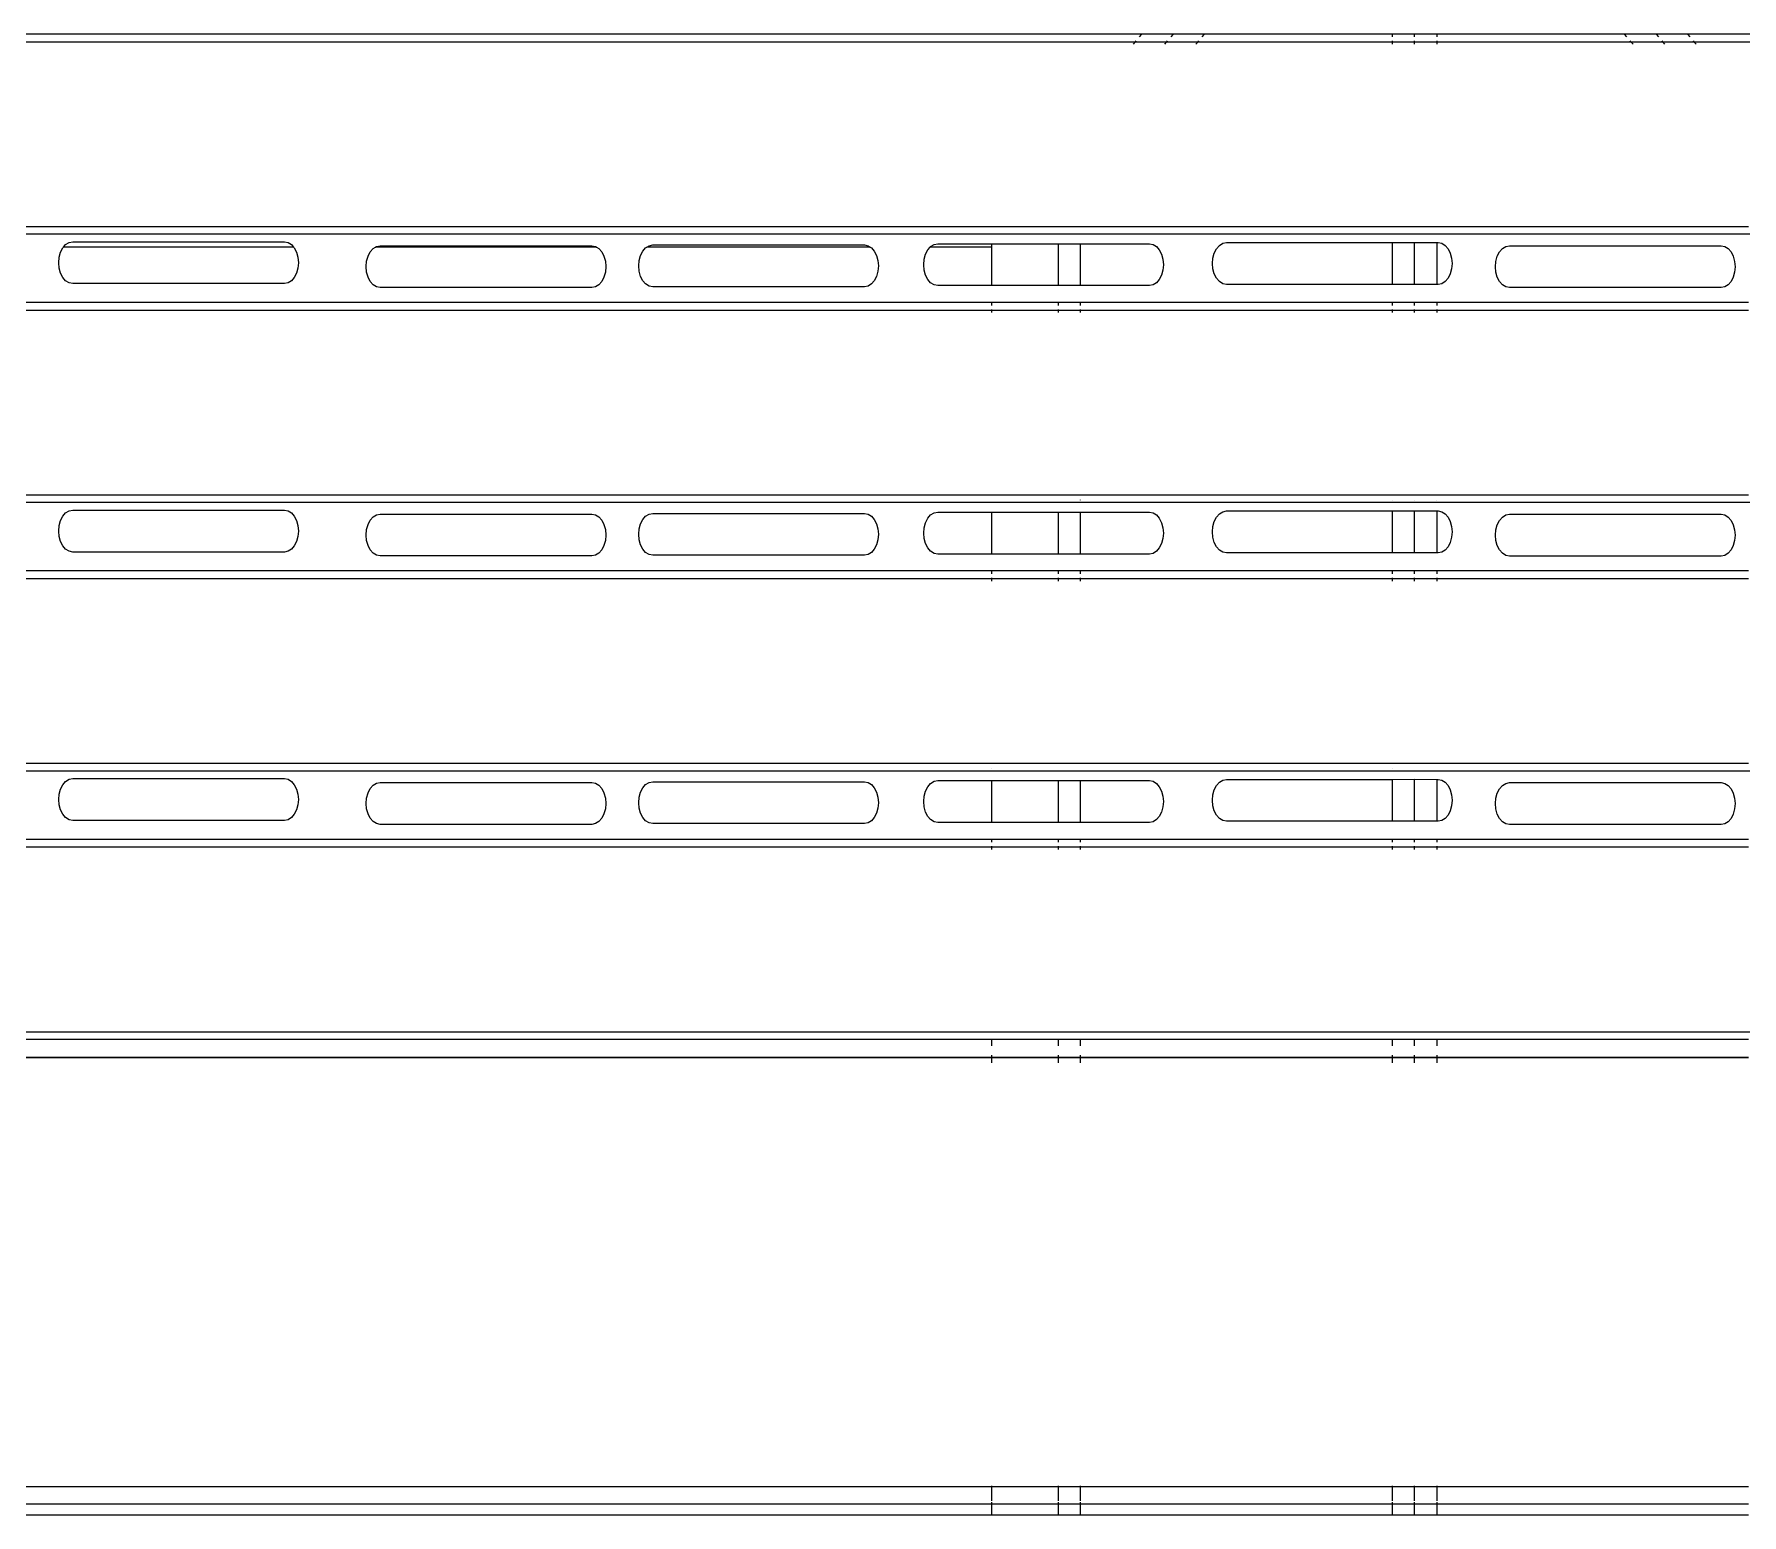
# Model space of a CAD drawing. Header units: inches. Extents: x 236662 to 497023, y -248575 to 81795.
# Drawn here: x 284865.9 to 285223.6, y -238457.7 to -238147.7 of the extents above; entities that cross this region are included whole.
import ezdxf

# ---------------------------------------------------------------- set-up
doc = ezdxf.new("R2010")
doc.units = ezdxf.units.IN
doc.header["$LTSCALE"] = 10
doc.header["$MEASUREMENT"] = 0
doc.layers.add('04. HP_CUA', color=153, linetype='Continuous')

msp = doc.modelspace()

# ---------------------------------------------------------------- linework, layer by layer
at = {"layer": '04. HP_CUA'}
for p, q in [((285097.87, -238147.69), (284615.2, -238147.69)), ((285097.87, -238147.69), (285097.37, -238148.28)), ((285104.47, -238147.69), (285097.87, -238147.69)), ((285104.47, -238147.69), (285103.97, -238148.28)), ((285111.07, -238147.69), (285104.47, -238147.69)), ((285110.57, -238148.28), (285111.07, -238147.69)), ((285150.38, -238147.69), (285111.07, -238147.69)), ((285150.38, -238147.69), (285150.38, -238148.28)), ((285155.04, -238147.69), (285150.38, -238147.69)), ((285155.04, -238148.28), (285155.04, -238147.69)), ((285159.71, -238147.69), (285155.04, -238147.69)), ((285159.71, -238147.69), (285159.71, -238148.28)), ((285199.02, -238147.69), (285159.71, -238147.69)), ((285199.52, -238148.28), (285199.02, -238147.69)), ((285205.62, -238147.69), (285199.02, -238147.69)), ((285205.62, -238147.69), (285206.12, -238148.28)), ((285212.21, -238147.69), (285205.62, -238147.69)), ((285212.21, -238147.69), (285212.71, -238148.28)), ((285694.89, -238147.69), (285212.21, -238147.69)), ((285096.46, -238149.35), (284616.62, -238149.35)), ((285096.46, -238149.35), (285096.08, -238149.79)), ((285096.66, -238149.11), (285096.46, -238149.35)), ((285103.05, -238149.35), (285096.46, -238149.35)), ((285103.05, -238149.35), (285102.68, -238149.79)), ((285103.26, -238149.11), (285103.05, -238149.35)), ((285109.65, -238149.35), (285103.05, -238149.35)), ((285109.27, -238149.79), (285109.65, -238149.35)), ((285109.65, -238149.35), (285109.86, -238149.11)), ((285150.38, -238149.35), (285109.65, -238149.35)), ((285150.38, -238149.11), (285150.38, -238149.35)), ((285150.38, -238149.35), (285150.38, -238149.79)), ((285155.04, -238149.35), (285150.38, -238149.35)), ((285155.04, -238149.35), (285155.04, -238149.11)), ((285155.04, -238149.79), (285155.04, -238149.35)), ((285159.71, -238149.35), (285155.04, -238149.35)), ((285159.71, -238149.11), (285159.71, -238149.35)), ((285159.71, -238149.35), (285159.71, -238149.79)), ((285200.44, -238149.35), (285159.71, -238149.35)), ((285200.44, -238149.35), (285200.23, -238149.11)), ((285200.81, -238149.79), (285200.44, -238149.35)), ((285207.03, -238149.35), (285200.44, -238149.35)), ((285206.83, -238149.11), (285207.03, -238149.35)), ((285207.03, -238149.35), (285207.41, -238149.79)), ((285213.63, -238149.35), (285207.03, -238149.35)), ((285213.42, -238149.11), (285213.63, -238149.35)), ((285213.63, -238149.35), (285214.01, -238149.79)), ((285693.47, -238149.35), (285213.63, -238149.35)), ((285066.42, -238187.93), (285066.42, -238188.02)), ((285080.42, -238187.93), (285080.42, -238188.02)), ((285085.08, -238188.02), (285085.08, -238187.93)), ((285150.38, -238187.93), (285150.38, -238188.02)), ((285155.04, -238188.02), (285155.04, -238187.93)), ((285159.71, -238187.93), (285159.71, -238188.02)), ((286988.17, -238189.57), (284510.5, -238189.57)), ((285066.42, -238188.02), (284646.65, -238188.02)), ((284872.53, -238191.73), (284873.24, -238191.29)), ((284873.24, -238191.29), (284874, -238191.15)), ((284874, -238191.15), (284918.34, -238191.15)), ((284918.34, -238191.15), (284919.1, -238191.29)), ((284919.1, -238191.29), (284919.81, -238191.73)), ((285054.41, -238191.72), (285055.17, -238191.57)), ((285055.17, -238191.57), (285066.42, -238191.57)), ((285080.42, -238188.02), (285066.42, -238188.02)), ((285066.42, -238191.57), (285066.42, -238192.25)), ((285066.42, -238191.57), (285080.42, -238191.57)), ((285085.08, -238188.02), (285080.42, -238188.02)), ((285080.42, -238191.57), (285080.42, -238200.34)), ((285080.42, -238191.57), (285085.08, -238191.57)), ((285150.38, -238188.02), (285085.08, -238188.02)), ((285085.08, -238200.34), (285085.08, -238191.57)), ((285085.08, -238191.57), (285099.51, -238191.57)), ((285099.51, -238191.57), (285100.27, -238191.72)), ((285114.18, -238191.9), (285114.89, -238191.47)), ((285114.89, -238191.47), (285115.64, -238191.32)), ((285115.64, -238191.32), (285150.38, -238191.32)), ((285155.04, -238188.02), (285150.38, -238188.02)), ((285150.38, -238191.32), (285155.04, -238191.29)), ((285150.38, -238191.32), (285150.38, -238200.08)), ((285159.71, -238188.02), (285155.04, -238188.02)), ((285155.04, -238200.08), (285155.04, -238191.29)), ((285155.04, -238191.29), (285159.71, -238191.32)), ((285225.01, -238188.02), (285159.71, -238188.02)), ((285159.71, -238191.32), (285159.71, -238200.08)), ((285159.71, -238191.32), (285159.98, -238191.32)), ((285159.98, -238191.32), (285160.74, -238191.47)), ((285160.74, -238191.47), (285161.45, -238191.9)), ((284871.07, -238195.53), (284871.17, -238194.39)), ((284871.17, -238194.39), (284871.46, -238193.34)), ((284871.46, -238193.34), (284871.93, -238192.43)), ((284871.93, -238192.43), (284872.09, -238192.25)), ((284872.09, -238192.25), (284872.53, -238191.73)), ((284920.25, -238192.25), (284872.09, -238192.25)), ((284919.81, -238191.73), (284920.25, -238192.25)), ((284920.25, -238192.25), (284920.41, -238192.43)), ((284920.41, -238192.43), (284920.88, -238193.34)), ((284920.88, -238193.34), (284921.17, -238194.39)), ((284921.17, -238194.39), (284921.27, -238195.53)), ((284935.57, -238195.22), (284935.86, -238194.17)), ((284935.86, -238194.17), (284936.33, -238193.26)), ((284936.33, -238193.26), (284936.94, -238192.56)), ((284936.94, -238192.56), (284937.45, -238192.25)), ((284937.45, -238192.25), (284937.64, -238192.12)), ((284983.7, -238192.25), (284937.45, -238192.25)), ((284937.64, -238192.12), (284938.4, -238191.98)), ((284938.4, -238191.98), (284982.74, -238191.98)), ((284982.74, -238191.98), (284983.5, -238192.12)), ((284983.5, -238192.12), (284983.7, -238192.25)), ((284983.7, -238192.25), (284984.21, -238192.56)), ((284984.21, -238192.56), (284984.81, -238193.26)), ((284984.81, -238193.26), (284985.28, -238194.17)), ((284985.28, -238194.17), (284985.57, -238195.22)), ((284992.55, -238196.2), (284992.65, -238195.06)), ((284992.65, -238195.06), (284992.94, -238194.01)), ((284992.94, -238194.01), (284993.41, -238193.1)), ((284993.41, -238193.1), (284994.01, -238192.4)), ((284994.01, -238192.4), (284994.27, -238192.25)), ((284994.27, -238192.25), (284994.72, -238191.97)), ((285041.03, -238192.25), (284994.27, -238192.25)), ((284994.72, -238191.97), (284995.48, -238191.82)), ((284995.48, -238191.82), (285039.82, -238191.82)), ((285039.82, -238191.82), (285040.58, -238191.97)), ((285040.58, -238191.97), (285041.03, -238192.25)), ((285041.03, -238192.25), (285041.29, -238192.4)), ((285041.29, -238192.4), (285041.89, -238193.1)), ((285041.89, -238193.1), (285042.36, -238194.01)), ((285042.36, -238194.01), (285042.65, -238195.06)), ((285042.65, -238195.06), (285042.75, -238196.2)), ((285052.24, -238195.96), (285052.34, -238194.82)), ((285052.34, -238194.82), (285052.63, -238193.77)), ((285052.63, -238193.77), (285053.1, -238192.86)), ((285053.1, -238192.86), (285053.63, -238192.25)), ((285053.63, -238192.25), (285053.7, -238192.16)), ((285066.42, -238192.25), (285053.63, -238192.25)), ((285053.7, -238192.16), (285054.41, -238191.72)), ((285066.42, -238192.25), (285066.42, -238200.34)), ((285100.27, -238191.72), (285100.97, -238192.16)), ((285100.97, -238192.16), (285101.58, -238192.86)), ((285101.58, -238192.86), (285102.05, -238193.77)), ((285102.05, -238193.77), (285102.34, -238194.82)), ((285102.34, -238194.82), (285102.44, -238195.96)), ((285112.71, -238195.7), (285112.81, -238194.57)), ((285112.81, -238194.57), (285113.1, -238193.51)), ((285113.1, -238193.51), (285113.57, -238192.6)), ((285113.57, -238192.6), (285114.18, -238191.9)), ((285161.45, -238191.9), (285162.06, -238192.6)), ((285162.06, -238192.6), (285162.52, -238193.51)), ((285162.52, -238193.51), (285162.82, -238194.57)), ((285162.82, -238194.57), (285162.92, -238195.7)), ((285172.09, -238195.25), (285172.38, -238194.19)), ((285172.38, -238194.19), (285172.85, -238193.28)), ((285172.85, -238193.28), (285173.45, -238192.59)), ((285173.45, -238192.59), (285174.16, -238192.15)), ((285174.16, -238192.15), (285174.92, -238192)), ((285174.92, -238192), (285219.26, -238192)), ((285219.26, -238192), (285220.02, -238192.15)), ((285220.02, -238192.15), (285220.72, -238192.59)), ((285220.72, -238192.59), (285221.33, -238193.28)), ((285221.33, -238193.28), (285221.8, -238194.19)), ((285221.8, -238194.19), (285222.09, -238195.25)), ((284871.17, -238196.66), (284871.07, -238195.53)), ((284871.46, -238197.72), (284871.17, -238196.66)), ((284871.93, -238198.63), (284871.46, -238197.72)), ((284872.53, -238199.32), (284871.93, -238198.63)), ((284920.41, -238198.63), (284919.81, -238199.32)), ((284920.88, -238197.72), (284920.41, -238198.63)), ((284921.17, -238196.66), (284920.88, -238197.72)), ((284921.27, -238195.53), (284921.17, -238196.66)), ((284935.47, -238196.36), (284935.57, -238195.22)), ((284935.57, -238197.49), (284935.47, -238196.36)), ((284935.86, -238198.55), (284935.57, -238197.49)), ((284936.33, -238199.46), (284935.86, -238198.55)), ((284985.28, -238198.55), (284984.81, -238199.46)), ((284985.57, -238197.49), (284985.28, -238198.55)), ((284985.57, -238195.22), (284985.67, -238196.36)), ((284985.67, -238196.36), (284985.57, -238197.49)), ((284992.65, -238197.33), (284992.55, -238196.2)), ((284992.94, -238198.39), (284992.65, -238197.33)), ((284993.41, -238199.3), (284992.94, -238198.39)), ((285042.36, -238198.39), (285041.89, -238199.3)), ((285042.65, -238197.33), (285042.36, -238198.39)), ((285042.75, -238196.2), (285042.65, -238197.33)), ((285052.34, -238197.09), (285052.24, -238195.96)), ((285052.63, -238198.15), (285052.34, -238197.09)), ((285053.1, -238199.06), (285052.63, -238198.15)), ((285102.05, -238198.15), (285101.58, -238199.06)), ((285102.34, -238197.09), (285102.05, -238198.15)), ((285102.44, -238195.96), (285102.34, -238197.09)), ((285112.81, -238196.83), (285112.71, -238195.7)), ((285113.1, -238197.89), (285112.81, -238196.83)), ((285113.57, -238198.8), (285113.1, -238197.89)), ((285162.52, -238197.89), (285162.06, -238198.8)), ((285162.82, -238196.83), (285162.52, -238197.89)), ((285162.92, -238195.7), (285162.82, -238196.83)), ((285171.99, -238196.38), (285172.09, -238195.25)), ((285172.09, -238197.52), (285171.99, -238196.38)), ((285172.38, -238198.57), (285172.09, -238197.52)), ((285172.85, -238199.48), (285172.38, -238198.57)), ((285221.8, -238198.57), (285221.33, -238199.48)), ((285222.09, -238197.52), (285221.8, -238198.57)), ((285222.09, -238195.25), (285222.19, -238196.38)), ((285222.19, -238196.38), (285222.09, -238197.52)), ((284873.24, -238199.76), (284872.53, -238199.32)), ((284874, -238199.91), (284873.24, -238199.76)), ((284918.34, -238199.91), (284874, -238199.91)), ((284919.1, -238199.76), (284918.34, -238199.91)), ((284919.81, -238199.32), (284919.1, -238199.76)), ((284936.94, -238200.15), (284936.33, -238199.46)), ((284937.64, -238200.59), (284936.94, -238200.15)), ((284938.4, -238200.74), (284937.64, -238200.59)), ((284982.74, -238200.74), (284938.4, -238200.74)), ((284983.5, -238200.59), (284982.74, -238200.74)), ((284984.21, -238200.15), (284983.5, -238200.59)), ((284984.81, -238199.46), (284984.21, -238200.15)), ((284994.01, -238199.99), (284993.41, -238199.3)), ((284994.72, -238200.43), (284994.01, -238199.99)), ((284995.48, -238200.58), (284994.72, -238200.43)), ((285039.82, -238200.58), (284995.48, -238200.58)), ((285040.58, -238200.43), (285039.82, -238200.58)), ((285041.29, -238199.99), (285040.58, -238200.43)), ((285041.89, -238199.3), (285041.29, -238199.99)), ((285053.7, -238199.75), (285053.1, -238199.06)), ((285054.41, -238200.19), (285053.7, -238199.75)), ((285055.17, -238200.34), (285054.41, -238200.19)), ((285066.42, -238200.34), (285055.17, -238200.34)), ((285080.42, -238200.34), (285066.42, -238200.34)), ((285085.08, -238200.34), (285080.42, -238200.34)), ((285099.51, -238200.34), (285085.08, -238200.34)), ((285100.27, -238200.19), (285099.51, -238200.34)), ((285100.97, -238199.75), (285100.27, -238200.19)), ((285101.58, -238199.06), (285100.97, -238199.75)), ((285114.18, -238199.5), (285113.57, -238198.8)), ((285114.89, -238199.93), (285114.18, -238199.5)), ((285115.64, -238200.08), (285114.89, -238199.93)), ((285150.38, -238200.08), (285115.64, -238200.08)), ((285155.04, -238200.08), (285150.38, -238200.08)), ((285159.71, -238200.08), (285155.04, -238200.08)), ((285159.98, -238200.08), (285159.71, -238200.08)), ((285160.74, -238199.93), (285159.98, -238200.08)), ((285161.45, -238199.5), (285160.74, -238199.93)), ((285162.06, -238198.8), (285161.45, -238199.5)), ((285173.45, -238200.18), (285172.85, -238199.48)), ((285174.16, -238200.61), (285173.45, -238200.18)), ((285174.92, -238200.76), (285174.16, -238200.61)), ((285219.26, -238200.76), (285174.92, -238200.76)), ((285220.02, -238200.61), (285219.26, -238200.76)), ((285220.72, -238200.18), (285220.02, -238200.61)), ((285221.33, -238199.48), (285220.72, -238200.18)), ((285066.42, -238203.88), (284646.65, -238203.88)), ((285066.42, -238205.54), (284646.65, -238205.54)), ((285066.42, -238203.88), (285066.42, -238204.47)), ((285080.42, -238203.88), (285066.42, -238203.88)), ((285066.42, -238205.3), (285066.42, -238205.54)), ((285066.42, -238205.54), (285066.42, -238205.98)), ((285080.42, -238205.54), (285066.42, -238205.54)), ((285080.42, -238203.88), (285080.42, -238204.47)), ((285085.08, -238203.88), (285080.42, -238203.88)), ((285080.42, -238205.3), (285080.42, -238205.54)), ((285080.42, -238205.54), (285080.42, -238205.98)), ((285085.08, -238205.54), (285080.42, -238205.54)), ((285085.08, -238204.47), (285085.08, -238203.88)), ((285150.38, -238203.88), (285085.08, -238203.88)), ((285085.08, -238205.54), (285085.08, -238205.3)), ((285085.08, -238205.98), (285085.08, -238205.54)), ((285150.38, -238205.54), (285085.08, -238205.54)), ((285150.38, -238203.88), (285150.38, -238204.47)), ((285155.04, -238203.88), (285150.38, -238203.88)), ((285150.38, -238205.3), (285150.38, -238205.54)), ((285150.38, -238205.54), (285150.38, -238205.98)), ((285155.04, -238205.54), (285150.38, -238205.54)), ((285155.04, -238204.47), (285155.04, -238203.88)), ((285159.71, -238203.88), (285155.04, -238203.88)), ((285155.04, -238205.54), (285155.04, -238205.3)), ((285155.04, -238205.98), (285155.04, -238205.54)), ((285159.71, -238205.54), (285155.04, -238205.54)), ((285159.71, -238203.88), (285159.71, -238204.47)), ((285225.01, -238203.88), (285159.71, -238203.88)), ((285159.71, -238205.3), (285159.71, -238205.54)), ((285159.71, -238205.54), (285159.71, -238205.98)), ((285225.01, -238205.54), (285159.71, -238205.54)), ((285066.42, -238244.21), (284646.65, -238244.21)), ((285066.42, -238244.12), (285066.42, -238244.21)), ((285080.42, -238244.21), (285066.42, -238244.21)), ((285080.42, -238244.12), (285080.42, -238244.21)), ((285085.08, -238244.21), (285080.42, -238244.21)), ((285085.08, -238244.21), (285085.08, -238244.12)), ((285150.38, -238244.21), (285085.08, -238244.21)), ((285085.08, -238245.22), (285085.08, -238245.19)), ((285150.38, -238244.12), (285150.38, -238244.21)), ((285155.04, -238244.21), (285150.38, -238244.21)), ((285155.04, -238244.21), (285155.04, -238244.12)), ((285159.71, -238244.21), (285155.04, -238244.21)), ((285159.71, -238244.12), (285159.71, -238244.21)), ((285225.01, -238244.21), (285159.71, -238244.21)), ((286988.17, -238245.76), (284510.5, -238245.76)), ((284871.46, -238249.53), (284871.93, -238248.62)), ((284871.93, -238248.62), (284872.53, -238247.92)), ((284872.53, -238247.92), (284873.24, -238247.48)), ((284873.24, -238247.48), (284874, -238247.34)), ((284874, -238247.34), (284918.34, -238247.34)), ((284918.34, -238247.34), (284919.1, -238247.48)), ((284919.1, -238247.48), (284919.81, -238247.92)), ((284919.81, -238247.92), (284920.41, -238248.62)), ((284920.41, -238248.62), (284920.88, -238249.53)), ((284936.33, -238249.45), (284936.94, -238248.75)), ((284936.94, -238248.75), (284937.64, -238248.31)), ((284937.64, -238248.31), (284938.4, -238248.17)), ((284938.4, -238248.17), (284982.74, -238248.17)), ((284982.74, -238248.17), (284983.5, -238248.31)), ((284983.5, -238248.31), (284984.21, -238248.75)), ((284984.21, -238248.75), (284984.81, -238249.45)), ((284993.41, -238249.29), (284994.01, -238248.59)), ((284994.01, -238248.59), (284994.72, -238248.16)), ((284994.72, -238248.16), (284995.48, -238248.01)), ((284995.48, -238248.01), (285039.82, -238248.01)), ((285039.82, -238248.01), (285040.58, -238248.16)), ((285040.58, -238248.16), (285041.29, -238248.59)), ((285041.29, -238248.59), (285041.89, -238249.29)), ((285053.1, -238249.05), (285053.7, -238248.35)), ((285053.7, -238248.35), (285054.41, -238247.91)), ((285054.41, -238247.91), (285055.17, -238247.76)), ((285055.17, -238247.76), (285066.42, -238247.76)), ((285066.42, -238247.76), (285066.42, -238256.53)), ((285066.42, -238247.76), (285080.42, -238247.76)), ((285080.42, -238247.76), (285080.42, -238256.53)), ((285080.42, -238247.76), (285085.08, -238247.76)), ((285085.08, -238256.53), (285085.08, -238247.76)), ((285085.08, -238247.76), (285099.51, -238247.76)), ((285099.51, -238247.76), (285100.27, -238247.91)), ((285100.27, -238247.91), (285100.97, -238248.35)), ((285100.97, -238248.35), (285101.58, -238249.05)), ((285113.1, -238249.7), (285113.57, -238248.79)), ((285113.57, -238248.79), (285114.18, -238248.09)), ((285114.18, -238248.09), (285114.89, -238247.66)), ((285114.89, -238247.66), (285115.64, -238247.51)), ((285115.64, -238247.51), (285150.38, -238247.51)), ((285150.38, -238245.3), (285150.38, -238245.33)), ((285150.38, -238247.51), (285150.38, -238256.27)), ((285150.38, -238247.51), (285155.04, -238247.51)), ((285155.04, -238245.33), (285155.04, -238245.31)), ((285155.04, -238256.27), (285155.04, -238247.51)), ((285155.04, -238247.51), (285159.71, -238247.51)), ((285159.71, -238245.31), (285159.71, -238245.34)), ((285159.71, -238247.51), (285159.71, -238256.27)), ((285159.71, -238247.51), (285159.98, -238247.51)), ((285159.98, -238247.51), (285160.74, -238247.66)), ((285160.74, -238247.66), (285161.45, -238248.09)), ((285161.45, -238248.09), (285162.06, -238248.79)), ((285162.06, -238248.79), (285162.52, -238249.7)), ((285172.85, -238249.47), (285173.45, -238248.78)), ((285173.45, -238248.78), (285174.16, -238248.34)), ((285174.16, -238248.34), (285174.92, -238248.19)), ((285174.92, -238248.19), (285219.26, -238248.19)), ((285219.26, -238248.19), (285220.02, -238248.34)), ((285220.02, -238248.34), (285220.72, -238248.78)), ((285220.72, -238248.78), (285221.33, -238249.47)), ((284871.07, -238251.72), (284871.17, -238250.58)), ((284871.17, -238252.85), (284871.07, -238251.72)), ((284871.17, -238250.58), (284871.46, -238249.53)), ((284920.88, -238249.53), (284921.17, -238250.58)), ((284921.17, -238250.58), (284921.27, -238251.72)), ((284921.27, -238251.72), (284921.17, -238252.85)), ((284935.47, -238252.55), (284935.57, -238251.41)), ((284935.57, -238251.41), (284935.86, -238250.36)), ((284935.86, -238250.36), (284936.33, -238249.45)), ((284984.81, -238249.45), (284985.28, -238250.36)), ((284985.28, -238250.36), (284985.57, -238251.41)), ((284985.57, -238251.41), (284985.67, -238252.55)), ((284992.55, -238252.39), (284992.65, -238251.25)), ((284992.65, -238253.52), (284992.55, -238252.39)), ((284992.65, -238251.25), (284992.94, -238250.2)), ((284992.94, -238250.2), (284993.41, -238249.29)), ((285041.89, -238249.29), (285042.36, -238250.2)), ((285042.36, -238250.2), (285042.65, -238251.25)), ((285042.65, -238251.25), (285042.75, -238252.39)), ((285042.75, -238252.39), (285042.65, -238253.52)), ((285052.24, -238252.15), (285052.34, -238251.01)), ((285052.34, -238253.28), (285052.24, -238252.15)), ((285052.34, -238251.01), (285052.63, -238249.96)), ((285052.63, -238249.96), (285053.1, -238249.05)), ((285101.58, -238249.05), (285102.05, -238249.96)), ((285102.05, -238249.96), (285102.34, -238251.01)), ((285102.34, -238251.01), (285102.44, -238252.15)), ((285102.44, -238252.15), (285102.34, -238253.28)), ((285112.71, -238251.89), (285112.81, -238250.76)), ((285112.81, -238253.02), (285112.71, -238251.89)), ((285112.81, -238250.76), (285113.1, -238249.7)), ((285162.52, -238249.7), (285162.82, -238250.76)), ((285162.82, -238250.76), (285162.92, -238251.89)), ((285162.92, -238251.89), (285162.82, -238253.02)), ((285171.99, -238252.57), (285172.09, -238251.44)), ((285172.09, -238251.44), (285172.38, -238250.38)), ((285172.38, -238250.38), (285172.85, -238249.47)), ((285221.33, -238249.47), (285221.8, -238250.38)), ((285221.8, -238250.38), (285222.09, -238251.44)), ((285222.09, -238251.44), (285222.19, -238252.57)), ((284871.46, -238253.91), (284871.17, -238252.85)), ((284871.93, -238254.82), (284871.46, -238253.91)), ((284872.53, -238255.51), (284871.93, -238254.82)), ((284873.24, -238255.95), (284872.53, -238255.51)), ((284874, -238256.1), (284873.24, -238255.95)), ((284919.1, -238255.95), (284918.34, -238256.1)), ((284919.81, -238255.51), (284919.1, -238255.95)), ((284920.41, -238254.82), (284919.81, -238255.51)), ((284920.88, -238253.91), (284920.41, -238254.82)), ((284921.17, -238252.85), (284920.88, -238253.91)), ((284935.57, -238253.68), (284935.47, -238252.55)), ((284935.86, -238254.74), (284935.57, -238253.68)), ((284936.33, -238255.65), (284935.86, -238254.74)), ((284936.94, -238256.34), (284936.33, -238255.65)), ((284984.81, -238255.65), (284984.21, -238256.34)), ((284985.28, -238254.74), (284984.81, -238255.65)), ((284985.57, -238253.68), (284985.28, -238254.74)), ((284985.67, -238252.55), (284985.57, -238253.68)), ((284992.94, -238254.58), (284992.65, -238253.52)), ((284993.41, -238255.49), (284992.94, -238254.58)), ((284994.01, -238256.18), (284993.41, -238255.49)), ((285041.89, -238255.49), (285041.29, -238256.18)), ((285042.36, -238254.58), (285041.89, -238255.49)), ((285042.65, -238253.52), (285042.36, -238254.58)), ((285052.63, -238254.34), (285052.34, -238253.28)), ((285053.1, -238255.25), (285052.63, -238254.34)), ((285053.7, -238255.94), (285053.1, -238255.25)), ((285054.41, -238256.38), (285053.7, -238255.94)), ((285100.97, -238255.94), (285100.27, -238256.38)), ((285101.58, -238255.25), (285100.97, -238255.94)), ((285102.05, -238254.34), (285101.58, -238255.25)), ((285102.34, -238253.28), (285102.05, -238254.34)), ((285113.1, -238254.08), (285112.81, -238253.02)), ((285113.57, -238254.99), (285113.1, -238254.08)), ((285114.18, -238255.69), (285113.57, -238254.99)), ((285114.89, -238256.12), (285114.18, -238255.69)), ((285161.45, -238255.69), (285160.74, -238256.12)), ((285162.06, -238254.99), (285161.45, -238255.69)), ((285162.52, -238254.08), (285162.06, -238254.99)), ((285162.82, -238253.02), (285162.52, -238254.08)), ((285172.09, -238253.71), (285171.99, -238252.57)), ((285172.38, -238254.76), (285172.09, -238253.71)), ((285172.85, -238255.67), (285172.38, -238254.76)), ((285173.45, -238256.37), (285172.85, -238255.67)), ((285221.33, -238255.67), (285220.72, -238256.37)), ((285221.8, -238254.76), (285221.33, -238255.67)), ((285222.09, -238253.71), (285221.8, -238254.76)), ((285222.19, -238252.57), (285222.09, -238253.71)), ((284918.34, -238256.1), (284874, -238256.1)), ((284937.64, -238256.78), (284936.94, -238256.34)), ((284938.4, -238256.93), (284937.64, -238256.78)), ((284982.74, -238256.93), (284938.4, -238256.93)), ((284983.5, -238256.78), (284982.74, -238256.93)), ((284984.21, -238256.34), (284983.5, -238256.78)), ((284994.72, -238256.62), (284994.01, -238256.18)), ((284995.48, -238256.77), (284994.72, -238256.62)), ((285039.82, -238256.77), (284995.48, -238256.77)), ((285040.58, -238256.62), (285039.82, -238256.77)), ((285041.29, -238256.18), (285040.58, -238256.62)), ((285055.17, -238256.53), (285054.41, -238256.38)), ((285066.42, -238256.53), (285055.17, -238256.53)), ((285080.42, -238256.53), (285066.42, -238256.53)), ((285085.08, -238256.53), (285080.42, -238256.53)), ((285099.51, -238256.53), (285085.08, -238256.53)), ((285100.27, -238256.38), (285099.51, -238256.53)), ((285115.64, -238256.27), (285114.89, -238256.12)), ((285150.38, -238256.27), (285115.64, -238256.27)), ((285155.04, -238256.27), (285150.38, -238256.27)), ((285159.71, -238256.27), (285155.04, -238256.27)), ((285159.98, -238256.27), (285159.71, -238256.27)), ((285160.74, -238256.12), (285159.98, -238256.27)), ((285174.16, -238256.8), (285173.45, -238256.37)), ((285174.92, -238256.95), (285174.16, -238256.8)), ((285219.26, -238256.95), (285174.92, -238256.95)), ((285220.02, -238256.8), (285219.26, -238256.95)), ((285220.72, -238256.37), (285220.02, -238256.8)), ((285066.42, -238260.07), (284646.65, -238260.07)), ((285066.42, -238261.73), (284646.65, -238261.73)), ((285066.42, -238260.07), (285066.42, -238260.66)), ((285080.42, -238260.07), (285066.42, -238260.07)), ((285066.42, -238261.49), (285066.42, -238261.73)), ((285066.42, -238261.73), (285066.42, -238262.17)), ((285080.42, -238261.73), (285066.42, -238261.73)), ((285080.42, -238260.07), (285080.42, -238260.66)), ((285085.08, -238260.07), (285080.42, -238260.07)), ((285080.42, -238261.49), (285080.42, -238261.73)), ((285080.42, -238261.73), (285080.42, -238262.17)), ((285085.08, -238261.73), (285080.42, -238261.73)), ((285085.08, -238260.66), (285085.08, -238260.07)), ((285150.38, -238260.07), (285085.08, -238260.07)), ((285085.08, -238261.73), (285085.08, -238261.49)), ((285085.08, -238262.17), (285085.08, -238261.73)), ((285150.38, -238261.73), (285085.08, -238261.73)), ((285150.38, -238260.07), (285150.38, -238260.66)), ((285155.04, -238260.07), (285150.38, -238260.07)), ((285150.38, -238261.49), (285150.38, -238261.73)), ((285150.38, -238261.73), (285150.38, -238262.17)), ((285155.04, -238261.73), (285150.38, -238261.73)), ((285155.04, -238260.66), (285155.04, -238260.07)), ((285159.71, -238260.07), (285155.04, -238260.07)), ((285155.04, -238261.73), (285155.04, -238261.49)), ((285155.04, -238262.17), (285155.04, -238261.73)), ((285159.71, -238261.73), (285155.04, -238261.73)), ((285159.71, -238260.07), (285159.71, -238260.66)), ((285225.01, -238260.07), (285159.71, -238260.07)), ((285159.71, -238261.49), (285159.71, -238261.73)), ((285159.71, -238261.73), (285159.71, -238262.17)), ((285225.01, -238261.73), (285159.71, -238261.73)), ((286988.17, -238301.95), (284510.5, -238301.95)), ((285066.42, -238300.4), (284646.65, -238300.4)), ((285066.42, -238300.31), (285066.42, -238300.4)), ((285080.42, -238300.4), (285066.42, -238300.4)), ((285066.42, -238301.48), (285066.42, -238301.51)), ((285080.42, -238300.31), (285080.42, -238300.4)), ((285085.08, -238300.4), (285080.42, -238300.4)), ((285085.08, -238300.4), (285085.08, -238300.31)), ((285150.38, -238300.4), (285085.08, -238300.4)), ((285150.38, -238300.31), (285150.38, -238300.4)), ((285155.04, -238300.4), (285150.38, -238300.4)), ((285150.38, -238301.49), (285150.38, -238301.52)), ((285155.04, -238300.4), (285155.04, -238300.31)), ((285159.71, -238300.4), (285155.04, -238300.4)), ((285159.71, -238300.31), (285159.71, -238300.4)), ((285225.01, -238300.4), (285159.71, -238300.4)), ((284871.17, -238306.77), (284871.46, -238305.72)), ((284871.46, -238305.72), (284871.93, -238304.81)), ((284871.93, -238304.81), (284872.53, -238304.11)), ((284872.53, -238304.11), (284873.24, -238303.67)), ((284873.24, -238303.67), (284874, -238303.53)), ((284874, -238303.53), (284918.34, -238303.53)), ((284918.34, -238303.53), (284919.1, -238303.67)), ((284919.1, -238303.67), (284919.81, -238304.11)), ((284919.81, -238304.11), (284920.41, -238304.81)), ((284920.41, -238304.81), (284920.88, -238305.72)), ((284920.88, -238305.72), (284921.17, -238306.77)), ((284935.86, -238306.55), (284936.33, -238305.64)), ((284936.33, -238305.64), (284936.94, -238304.94)), ((284936.94, -238304.94), (284937.64, -238304.5)), ((284937.64, -238304.5), (284938.4, -238304.36)), ((284938.4, -238304.36), (284982.74, -238304.36)), ((284982.74, -238304.36), (284983.5, -238304.5)), ((284983.5, -238304.5), (284984.21, -238304.94)), ((284984.21, -238304.94), (284984.81, -238305.64)), ((284984.81, -238305.64), (284985.28, -238306.55)), ((284992.94, -238306.39), (284993.41, -238305.48)), ((284993.41, -238305.48), (284994.01, -238304.78)), ((284994.01, -238304.78), (284994.72, -238304.35)), ((284994.72, -238304.35), (284995.48, -238304.2)), ((284995.48, -238304.2), (285039.82, -238304.2)), ((285039.82, -238304.2), (285040.58, -238304.35)), ((285040.58, -238304.35), (285041.29, -238304.78)), ((285041.29, -238304.78), (285041.89, -238305.48)), ((285041.89, -238305.48), (285042.36, -238306.39)), ((285052.63, -238306.15), (285053.1, -238305.24)), ((285053.1, -238305.24), (285053.7, -238304.54)), ((285053.7, -238304.54), (285054.41, -238304.1)), ((285054.41, -238304.1), (285055.17, -238303.95)), ((285055.17, -238303.95), (285066.42, -238303.95)), ((285066.42, -238303.95), (285066.42, -238312.72)), ((285066.42, -238303.95), (285080.42, -238303.95)), ((285080.42, -238303.95), (285080.42, -238312.72)), ((285080.42, -238303.95), (285085.08, -238303.95)), ((285085.08, -238312.72), (285085.08, -238303.95)), ((285085.08, -238303.95), (285099.51, -238303.95)), ((285099.51, -238303.95), (285100.27, -238304.1)), ((285100.27, -238304.1), (285100.97, -238304.54)), ((285100.97, -238304.54), (285101.58, -238305.24)), ((285101.58, -238305.24), (285102.05, -238306.15)), ((285112.81, -238306.95), (285113.1, -238305.89)), ((285113.1, -238305.89), (285113.57, -238304.98)), ((285113.57, -238304.98), (285114.18, -238304.28)), ((285114.18, -238304.28), (285114.89, -238303.85)), ((285114.89, -238303.85), (285115.64, -238303.7)), ((285115.64, -238303.7), (285150.38, -238303.7)), ((285150.38, -238303.7), (285155.04, -238303.67)), ((285150.38, -238303.7), (285150.38, -238312.46)), ((285155.04, -238312.46), (285155.04, -238303.67)), ((285155.04, -238303.67), (285159.71, -238303.7)), ((285159.71, -238303.7), (285159.71, -238312.46)), ((285159.71, -238303.7), (285159.98, -238303.7)), ((285159.98, -238303.7), (285160.74, -238303.85)), ((285160.74, -238303.85), (285161.45, -238304.28)), ((285161.45, -238304.28), (285162.06, -238304.98)), ((285162.06, -238304.98), (285162.52, -238305.89)), ((285162.52, -238305.89), (285162.82, -238306.95)), ((285172.38, -238306.57), (285172.85, -238305.66)), ((285172.85, -238305.66), (285173.45, -238304.97)), ((285173.45, -238304.97), (285174.16, -238304.53)), ((285174.16, -238304.53), (285174.92, -238304.38)), ((285174.92, -238304.38), (285219.26, -238304.38)), ((285219.26, -238304.38), (285220.02, -238304.53)), ((285220.02, -238304.53), (285220.72, -238304.97)), ((285220.72, -238304.97), (285221.33, -238305.66)), ((285221.33, -238305.66), (285221.8, -238306.57)), ((284871.07, -238307.91), (284871.17, -238306.77)), ((284871.17, -238309.04), (284871.07, -238307.91)), ((284871.46, -238310.1), (284871.17, -238309.04)), ((284921.17, -238309.04), (284920.88, -238310.1)), ((284921.17, -238306.77), (284921.27, -238307.91)), ((284921.27, -238307.91), (284921.17, -238309.04)), ((284935.47, -238308.74), (284935.57, -238307.6)), ((284935.57, -238309.87), (284935.47, -238308.74)), ((284935.57, -238307.6), (284935.86, -238306.55)), ((284985.28, -238306.55), (284985.57, -238307.6)), ((284985.57, -238307.6), (284985.67, -238308.74)), ((284985.67, -238308.74), (284985.57, -238309.87)), ((284992.55, -238308.58), (284992.65, -238307.44)), ((284992.65, -238309.71), (284992.55, -238308.58)), ((284992.65, -238307.44), (284992.94, -238306.39)), ((285042.36, -238306.39), (285042.65, -238307.44)), ((285042.65, -238307.44), (285042.75, -238308.58)), ((285042.75, -238308.58), (285042.65, -238309.71)), ((285052.24, -238308.34), (285052.34, -238307.2)), ((285052.34, -238309.47), (285052.24, -238308.34)), ((285052.34, -238307.2), (285052.63, -238306.15)), ((285052.63, -238310.53), (285052.34, -238309.47)), ((285102.05, -238306.15), (285102.34, -238307.2)), ((285102.34, -238309.47), (285102.05, -238310.53)), ((285102.34, -238307.2), (285102.44, -238308.34)), ((285102.44, -238308.34), (285102.34, -238309.47)), ((285112.71, -238308.08), (285112.81, -238306.95)), ((285112.81, -238309.21), (285112.71, -238308.08)), ((285113.1, -238310.27), (285112.81, -238309.21)), ((285162.82, -238309.21), (285162.52, -238310.27)), ((285162.82, -238306.95), (285162.92, -238308.08)), ((285162.92, -238308.08), (285162.82, -238309.21)), ((285171.99, -238308.76), (285172.09, -238307.63)), ((285172.09, -238309.9), (285171.99, -238308.76)), ((285172.09, -238307.63), (285172.38, -238306.57)), ((285221.8, -238306.57), (285222.09, -238307.63)), ((285222.09, -238307.63), (285222.19, -238308.76)), ((285222.19, -238308.76), (285222.09, -238309.9)), ((284871.93, -238311.01), (284871.46, -238310.1)), ((284872.53, -238311.7), (284871.93, -238311.01)), ((284873.24, -238312.14), (284872.53, -238311.7)), ((284874, -238312.29), (284873.24, -238312.14)), ((284918.34, -238312.29), (284874, -238312.29)), ((284919.1, -238312.14), (284918.34, -238312.29)), ((284919.81, -238311.7), (284919.1, -238312.14)), ((284920.41, -238311.01), (284919.81, -238311.7)), ((284920.88, -238310.1), (284920.41, -238311.01)), ((284935.86, -238310.93), (284935.57, -238309.87)), ((284936.33, -238311.84), (284935.86, -238310.93)), ((284936.94, -238312.53), (284936.33, -238311.84)), ((284937.64, -238312.97), (284936.94, -238312.53)), ((284938.4, -238313.12), (284937.64, -238312.97)), ((284982.74, -238313.12), (284938.4, -238313.12)), ((284983.5, -238312.97), (284982.74, -238313.12)), ((284984.21, -238312.53), (284983.5, -238312.97)), ((284984.81, -238311.84), (284984.21, -238312.53)), ((284985.28, -238310.93), (284984.81, -238311.84)), ((284985.57, -238309.87), (284985.28, -238310.93)), ((284992.94, -238310.77), (284992.65, -238309.71)), ((284993.41, -238311.68), (284992.94, -238310.77)), ((284994.01, -238312.37), (284993.41, -238311.68)), ((284994.72, -238312.81), (284994.01, -238312.37)), ((284995.48, -238312.96), (284994.72, -238312.81)), ((285039.82, -238312.96), (284995.48, -238312.96)), ((285040.58, -238312.81), (285039.82, -238312.96)), ((285041.29, -238312.37), (285040.58, -238312.81)), ((285041.89, -238311.68), (285041.29, -238312.37)), ((285042.36, -238310.77), (285041.89, -238311.68)), ((285042.65, -238309.71), (285042.36, -238310.77)), ((285053.1, -238311.44), (285052.63, -238310.53)), ((285053.7, -238312.13), (285053.1, -238311.44)), ((285054.41, -238312.57), (285053.7, -238312.13)), ((285055.17, -238312.72), (285054.41, -238312.57)), ((285066.42, -238312.72), (285055.17, -238312.72)), ((285080.42, -238312.72), (285066.42, -238312.72)), ((285085.08, -238312.72), (285080.42, -238312.72)), ((285099.51, -238312.72), (285085.08, -238312.72)), ((285100.27, -238312.57), (285099.51, -238312.72)), ((285100.97, -238312.13), (285100.27, -238312.57)), ((285101.58, -238311.44), (285100.97, -238312.13)), ((285102.05, -238310.53), (285101.58, -238311.44)), ((285113.57, -238311.18), (285113.1, -238310.27)), ((285114.18, -238311.88), (285113.57, -238311.18)), ((285114.89, -238312.31), (285114.18, -238311.88)), ((285115.64, -238312.46), (285114.89, -238312.31)), ((285150.38, -238312.46), (285115.64, -238312.46)), ((285155.04, -238312.46), (285150.38, -238312.46)), ((285159.71, -238312.46), (285155.04, -238312.46)), ((285159.98, -238312.46), (285159.71, -238312.46)), ((285160.74, -238312.31), (285159.98, -238312.46)), ((285161.45, -238311.88), (285160.74, -238312.31)), ((285162.06, -238311.18), (285161.45, -238311.88)), ((285162.52, -238310.27), (285162.06, -238311.18)), ((285172.38, -238310.95), (285172.09, -238309.9)), ((285172.85, -238311.86), (285172.38, -238310.95)), ((285173.45, -238312.56), (285172.85, -238311.86)), ((285174.16, -238312.99), (285173.45, -238312.56)), ((285174.92, -238313.14), (285174.16, -238312.99)), ((285219.26, -238313.14), (285174.92, -238313.14)), ((285220.02, -238312.99), (285219.26, -238313.14)), ((285220.72, -238312.56), (285220.02, -238312.99)), ((285221.33, -238311.86), (285220.72, -238312.56)), ((285221.8, -238310.95), (285221.33, -238311.86)), ((285222.09, -238309.9), (285221.8, -238310.95)), ((285066.42, -238316.26), (284646.65, -238316.26)), ((285066.42, -238316.26), (285066.42, -238316.85)), ((285080.42, -238316.26), (285066.42, -238316.26)), ((285080.42, -238316.26), (285080.42, -238316.85)), ((285085.08, -238316.26), (285080.42, -238316.26)), ((285085.08, -238316.85), (285085.08, -238316.26)), ((285150.38, -238316.26), (285085.08, -238316.26)), ((285150.38, -238316.26), (285150.38, -238316.85)), ((285155.04, -238316.26), (285150.38, -238316.26)), ((285155.04, -238316.85), (285155.04, -238316.26)), ((285159.71, -238316.26), (285155.04, -238316.26)), ((285159.71, -238316.26), (285159.71, -238316.85)), ((285225.01, -238316.26), (285159.71, -238316.26)), ((285066.42, -238317.92), (284646.65, -238317.92)), ((285066.42, -238317.68), (285066.42, -238317.92)), ((285066.42, -238317.92), (285066.42, -238318.36)), ((285080.42, -238317.92), (285066.42, -238317.92)), ((285080.42, -238317.68), (285080.42, -238317.92)), ((285080.42, -238317.92), (285080.42, -238318.36)), ((285085.08, -238317.92), (285080.42, -238317.92)), ((285085.08, -238317.92), (285085.08, -238317.68)), ((285085.08, -238318.36), (285085.08, -238317.92)), ((285150.38, -238317.92), (285085.08, -238317.92)), ((285150.38, -238317.68), (285150.38, -238317.92)), ((285150.38, -238317.92), (285150.38, -238318.36)), ((285155.04, -238317.92), (285150.38, -238317.92)), ((285155.04, -238317.92), (285155.04, -238317.68)), ((285155.04, -238318.36), (285155.04, -238317.92)), ((285159.71, -238317.92), (285155.04, -238317.92)), ((285159.71, -238317.68), (285159.71, -238317.92)), ((285159.71, -238317.92), (285159.71, -238318.36)), ((285225.01, -238317.92), (285159.71, -238317.92)), ((286988.17, -238356.59), (284510.5, -238356.59)), ((285066.42, -238358.14), (284646.65, -238358.14)), ((285066.42, -238358.14), (285066.42, -238359.5)), ((285080.42, -238358.14), (285066.42, -238358.14)), ((285080.42, -238358.14), (285080.42, -238359.5)), ((285085.08, -238358.14), (285080.42, -238358.14)), ((285085.08, -238359.5), (285085.08, -238358.14)), ((285150.38, -238358.14), (285085.08, -238358.14)), ((285150.38, -238358.14), (285150.38, -238359.5)), ((285155.04, -238358.14), (285150.38, -238358.14)), ((285155.04, -238359.5), (285155.04, -238358.14)), ((285159.71, -238358.14), (285155.04, -238358.14)), ((285159.71, -238358.14), (285159.71, -238359.5)), ((285225.01, -238358.14), (285159.71, -238358.14)), ((285066.42, -238361.94), (284646.65, -238361.94)), ((285066.42, -238362), (284646.65, -238362)), ((285066.42, -238361.43), (285066.42, -238361.94)), ((285066.42, -238361.94), (285066.42, -238362)), ((285080.42, -238361.94), (285066.42, -238361.94)), ((285080.42, -238362), (285066.42, -238362)), ((285066.42, -238362), (285066.42, -238363.02)), ((285080.42, -238361.43), (285080.42, -238361.94)), ((285080.42, -238361.94), (285080.42, -238362)), ((285085.08, -238361.94), (285080.42, -238361.94)), ((285085.08, -238362), (285080.42, -238362)), ((285080.42, -238362), (285080.42, -238363.02)), ((285085.08, -238361.94), (285085.08, -238361.43)), ((285085.08, -238362), (285085.08, -238361.94)), ((285150.38, -238361.94), (285085.08, -238361.94)), ((285150.38, -238362), (285085.08, -238362)), ((285085.08, -238363.02), (285085.08, -238362)), ((285150.38, -238361.43), (285150.38, -238361.94)), ((285150.38, -238361.94), (285150.38, -238362)), ((285155.04, -238361.94), (285150.38, -238361.94)), ((285155.04, -238362), (285150.38, -238362)), ((285150.38, -238362), (285150.38, -238363.02)), ((285155.04, -238361.94), (285155.04, -238361.43)), ((285155.04, -238362), (285155.04, -238361.94)), ((285159.71, -238361.94), (285155.04, -238361.94)), ((285159.71, -238362), (285155.04, -238362)), ((285155.04, -238363.02), (285155.04, -238362)), ((285159.71, -238361.43), (285159.71, -238361.94)), ((285159.71, -238361.94), (285159.71, -238362)), ((285225.01, -238361.94), (285159.71, -238361.94)), ((285225.01, -238362), (285159.71, -238362)), ((285159.71, -238362), (285159.71, -238363.02)), ((285066.42, -238451.82), (284646.65, -238451.82)), ((285066.42, -238451.61), (285066.42, -238451.82)), ((285066.42, -238451.82), (285066.42, -238454.74)), ((285080.42, -238451.82), (285066.42, -238451.82)), ((285080.42, -238451.61), (285080.42, -238451.82)), ((285080.42, -238451.82), (285080.42, -238454.74)), ((285085.08, -238451.82), (285080.42, -238451.82)), ((285085.08, -238451.82), (285085.08, -238451.61)), ((285085.08, -238454.74), (285085.08, -238451.82)), ((285150.38, -238451.82), (285085.08, -238451.82)), ((285150.38, -238451.61), (285150.38, -238451.82)), ((285150.38, -238451.82), (285150.38, -238454.74)), ((285155.04, -238451.82), (285150.38, -238451.82)), ((285155.04, -238451.82), (285155.04, -238451.61)), ((285155.04, -238454.74), (285155.04, -238451.82)), ((285159.71, -238451.82), (285155.04, -238451.82)), ((285159.71, -238451.61), (285159.71, -238451.82)), ((285159.71, -238451.82), (285159.71, -238454.74)), ((285225.01, -238451.82), (285159.71, -238451.82)), ((285066.42, -238455.43), (284646.65, -238455.43)), ((285066.42, -238455.04), (285066.42, -238455.43)), ((285066.42, -238455.43), (285066.42, -238457.66)), ((285080.42, -238455.43), (285066.42, -238455.43)), ((285080.42, -238455.04), (285080.42, -238455.43)), ((285080.42, -238455.43), (285080.42, -238457.66)), ((285085.08, -238455.43), (285080.42, -238455.43)), ((285085.08, -238455.43), (285085.08, -238455.04)), ((285085.08, -238457.66), (285085.08, -238455.43)), ((285150.38, -238455.43), (285085.08, -238455.43)), ((285150.38, -238455.04), (285150.38, -238455.43)), ((285150.38, -238455.43), (285150.38, -238457.66)), ((285155.04, -238455.43), (285150.38, -238455.43)), ((285155.04, -238455.43), (285155.04, -238455.04)), ((285155.04, -238457.66), (285155.04, -238455.43)), ((285159.71, -238455.43), (285155.04, -238455.43)), ((285159.71, -238455.04), (285159.71, -238455.43)), ((285159.71, -238455.43), (285159.71, -238457.66)), ((285225.01, -238455.43), (285159.71, -238455.43)), ((284646.65, -238457.66), (285066.42, -238457.66)), ((285066.42, -238457.66), (285080.42, -238457.66)), ((285080.42, -238457.66), (285085.08, -238457.66)), ((285085.08, -238457.66), (285150.38, -238457.66)), ((285150.38, -238457.66), (285155.04, -238457.66)), ((285155.04, -238457.66), (285159.71, -238457.66)), ((285159.71, -238457.66), (285225.01, -238457.66))]:
    msp.add_line(p, q, dxfattribs=at)

doc.saveas('drawing.dxf')
